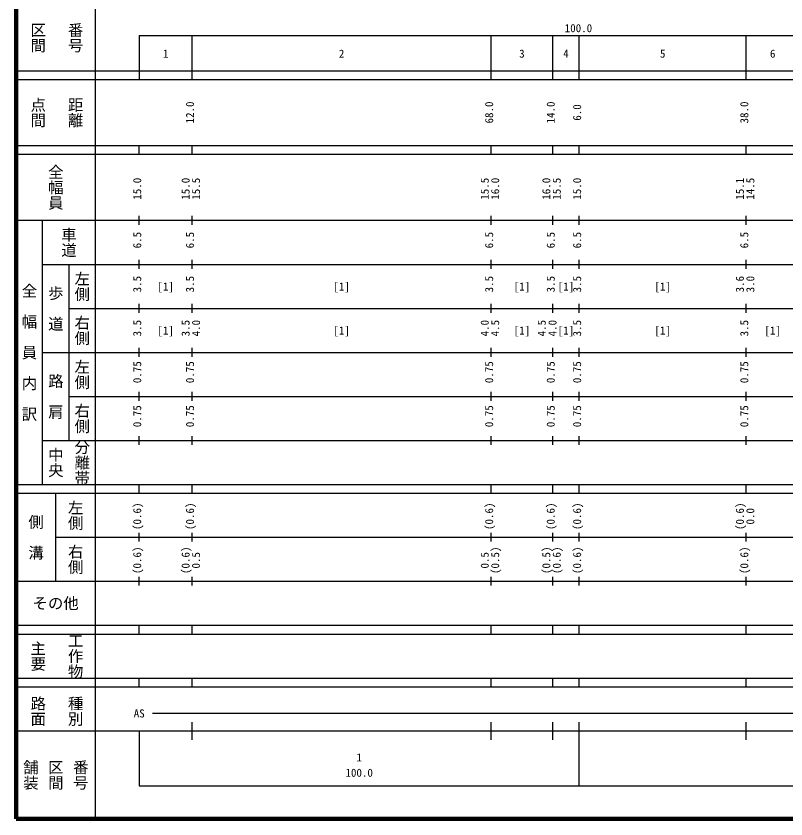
# Model space of a CAD drawing. Units: millimetres on the paper, enlarged 1000 times. Extents: x 40000 to 680000, y 20000 to 380000.
# Drawn here: x 40000 to 215014, y 20000 to 202409 of the extents above; entities that cross this region are included whole.
import ezdxf
from ezdxf.enums import TextEntityAlignment as Align

# ---------------------------------------------------------------- set-up
doc = ezdxf.new("R2010")
doc.units = ezdxf.units.MM
doc.header["$LTSCALE"] = 1000
doc.layers.add('M-TTL', color=2, linetype='Continuous', lineweight=140)
doc.layers.add('M-TTL-BAND', color=7, linetype='Continuous', lineweight=25)
doc.styles.add('@ＭＳ ゴシック', font='')
doc.styles.add('ＭＳ ゴシック', font='')
doc.styles.get('@ＭＳ ゴシック').set_extended_font_data('@MS Gothic')
doc.styles.get('ＭＳ ゴシック').set_extended_font_data('MS Gothic')

msp = doc.modelspace()

# ---------------------------------------------------------------- linework, layer by layer
at = {"layer": 'M-TTL'}
for p, q in [((40000, 380000), (40000, 20000)), ((40000, 20000), (680000, 20000))]:
    msp.add_line(p, q, dxfattribs=at)
at = {"layer": 'M-TTL-BAND'}
for p, q in [((58000, 370000), (58000, 20000)), ((68000, 198000), (579000, 198000)), ((68000, 198000), (68000, 188000)), ((80000, 188000), (80000, 198000)), ((148000, 188000), (148000, 198000)), ((162000, 188000), (162000, 198000)), ((168000, 188000), (168000, 198000)), ((206000, 188000), (206000, 198000)), ((40000, 190000), (579000, 190000)), ((40000, 188000), (579000, 188000)), ((40000, 173000), (579000, 173000)), ((68000, 171000), (68000, 173000)), ((80000, 171000), (80000, 173000)), ((148000, 171000), (148000, 173000)), ((162000, 171000), (162000, 173000)), ((168000, 171000), (168000, 173000)), ((206000, 171000), (206000, 173000)), ((40000, 171000), (579000, 171000)), ((68000, 155000), (68000, 157000)), ((80000, 155000), (80000, 157000)), ((148000, 155000), (148000, 157000)), ((162000, 155000), (162000, 157000)), ((168000, 155000), (168000, 157000)), ((206000, 155000), (206000, 157000)), ((40000, 156000), (579000, 156000)), ((46000, 96000), (46000, 156000)), ((46000, 146000), (579000, 146000)), ((52000, 146000), (52000, 106000)), ((68000, 145000), (68000, 147000)), ((80000, 145000), (80000, 147000)), ((148000, 145000), (148000, 147000)), ((162000, 145000), (162000, 147000)), ((168000, 145000), (168000, 147000)), ((206000, 145000), (206000, 147000)), ((68000, 135000), (68000, 137000)), ((80000, 135000), (80000, 137000)), ((148000, 135000), (148000, 137000)), ((162000, 135000), (162000, 137000)), ((168000, 135000), (168000, 137000)), ((206000, 135000), (206000, 137000)), ((52000, 136000), (579000, 136000)), ((46000, 126000), (579000, 126000)), ((68000, 125000), (68000, 127000)), ((80000, 125000), (80000, 127000)), ((148000, 125000), (148000, 127000)), ((162000, 125000), (162000, 127000)), ((168000, 125000), (168000, 127000)), ((206000, 125000), (206000, 127000)), ((68000, 115000), (68000, 117000)), ((80000, 115000), (80000, 117000)), ((148000, 115000), (148000, 117000)), ((162000, 115000), (162000, 117000)), ((168000, 115000), (168000, 117000)), ((206000, 115000), (206000, 117000)), ((52000, 116000), (579000, 116000)), ((46000, 106000), (579000, 106000)), ((68000, 105000), (68000, 107000)), ((80000, 105000), (80000, 107000)), ((148000, 105000), (148000, 107000)), ((162000, 105000), (162000, 107000)), ((168000, 105000), (168000, 107000)), ((206000, 105000), (206000, 107000)), ((40000, 96000), (579000, 96000)), ((68000, 94000), (68000, 96000)), ((80000, 94000), (80000, 96000)), ((148000, 94000), (148000, 96000)), ((162000, 94000), (162000, 96000)), ((168000, 94000), (168000, 96000)), ((206000, 94000), (206000, 96000)), ((40000, 94000), (579000, 94000)), ((49000, 94000), (49000, 74000)), ((49000, 84000), (579000, 84000)), ((68000, 83000), (68000, 85000)), ((80000, 83000), (80000, 85000)), ((148000, 83000), (148000, 85000)), ((162000, 83000), (162000, 85000)), ((168000, 83000), (168000, 85000)), ((206000, 83000), (206000, 85000)), ((68000, 73000), (68000, 75000)), ((80000, 73000), (80000, 75000)), ((148000, 73000), (148000, 75000)), ((162000, 73000), (162000, 75000)), ((168000, 73000), (168000, 75000)), ((206000, 73000), (206000, 75000)), ((40000, 74000), (579000, 74000)), ((40000, 64000), (579000, 64000)), ((68000, 62000), (68000, 64000)), ((80000, 62000), (80000, 64000)), ((148000, 62000), (148000, 64000)), ((162000, 62000), (162000, 64000)), ((168000, 62000), (168000, 64000)), ((206000, 62000), (206000, 64000)), ((40000, 62000), (579000, 62000)), ((40000, 52000), (579000, 52000)), ((68000, 50000), (68000, 52000)), ((80000, 50000), (80000, 52000)), ((148000, 50000), (148000, 52000)), ((162000, 50000), (162000, 52000)), ((168000, 50000), (168000, 52000)), ((206000, 50000), (206000, 52000)), ((40000, 50000), (579000, 50000)), ((71000, 44000), (565000, 44000)), ((80000, 38000), (80000, 42000)), ((148000, 38000), (148000, 42000)), ((162000, 38000), (162000, 42000)), ((168000, 27500), (168000, 42000)), ((206000, 38000), (206000, 42000)), ((40000, 40000), (579000, 40000)), ((68000, 40000), (68000, 27500)), ((68000, 27500), (579000, 27500))]:
    msp.add_line(p, q, dxfattribs=at)

# ---------------------------------------------------------------- texts
at = {"layer": 'M-TTL-BAND', "style": '@ＭＳ ゴシック'}
for s, p in [('番号', (53500, 197500)), ('区間', (45000, 197500)), ('点間', (45000, 180500)), ('距離', (53500, 180500)), ('全幅員', (49000, 163500)), ('車道', (52000, 151000)), ('左側', (55000, 141000)), ('全\u3000幅\u3000員\u3000内\u3000訳', (43000, 126000)), ('歩\u3000道', (49000, 136000)), ('右側', (55000, 131000)), ('左側', (55000, 121000)), ('路\u3000肩', (49000, 116000)), ('右側', (55000, 111000)), ('分離帯', (55000, 101000)), ('中央', (49000, 101000)), ('左側', (53500, 89000)), ('側\u3000溝', (44500, 84000)), ('右側', (53500, 79000)), ('主要', (45000, 57000)), ('工作物', (53500, 57000)), ('路面', (45000, 44500)), ('種別', (53500, 44500)), ('舗装', (43333, 30000)), ('区間', (49000, 30000)), ('番号', (54667, 30000))]:
    msp.add_text(s, height=2566, rotation=270, dxfattribs=at).set_placement(p, align=Align.MIDDLE_CENTER)
at = {"layer": 'M-TTL-BAND', "style": 'ＭＳ ゴシック'}
for s, p in [('100.0', (167844, 198195)), ('1', (74000, 192405)), ('2', (114000, 192405)), ('3', (155000, 192405)), ('4', (165000, 192405)), ('5', (187000, 192405)), ('6', (212000, 192405)), ('[1]', (74000, 139500)), ('[1]', (114000, 139500)), ('[1]', (155000, 139500)), ('[1]', (165000, 139500)), ('[1]', (187000, 139500)), ('[1]', (74000, 129500)), ('[1]', (114000, 129500)), ('[1]', (155000, 129500)), ('[1]', (165000, 129500)), ('[1]', (187000, 129500)), ('[1]', (212000, 129500)), ('AS', (68000, 42500)), ('1', (118000, 32523)), ('100.0', (118000, 29033))]:
    msp.add_text(s, height=1833, dxfattribs=at).set_placement(p, align=Align.BOTTOM_CENTER)
for s, p in [('12.0', (81000, 180500)), ('68.0', (149000, 180500)), ('14.0', (163000, 180500)), ('38.0', (207000, 180500)), ('6.0', (169000, 180500)), ('15.0', (69000, 163174)), ('15.0', (80000, 163174)), ('15.5', (82370, 163174)), ('15.5', (148000, 163174)), ('16.0', (150370, 163174)), ('16.0', (162000, 163174)), ('15.5', (164370, 163174)), ('15.0', (169000, 163174)), ('15.1', (206000, 163174)), ('14.5', (208370, 163174)), ('6.5', (69000, 151500)), ('6.5', (81000, 151500)), ('6.5', (149000, 151500)), ('6.5', (163000, 151500)), ('6.5', (169000, 151500)), ('6.5', (207000, 151500)), ('3.5', (69000, 141500)), ('3.5', (81000, 141500)), ('3.5', (149000, 141500)), ('3.5', (163000, 141500)), ('3.5', (169000, 141500)), ('3.6', (206000, 141500)), ('3.0', (208370, 141500)), ('3.5', (69000, 131500)), ('3.5', (80000, 131500)), ('4.0', (82370, 131500)), ('4.0', (148000, 131500)), ('4.5', (150370, 131500)), ('4.5', (160962, 131500)), ('4.0', (163411, 131500)), ('3.5', (169000, 131500)), ('3.5', (207000, 131500)), ('0.75', (69000, 121500)), ('0.75', (81000, 121500)), ('0.75', (149000, 121500)), ('0.75', (163000, 121500)), ('0.75', (169000, 121500)), ('0.75', (207000, 121500)), ('0.75', (69000, 111500)), ('0.75', (81000, 111500)), ('0.75', (149000, 111500)), ('0.75', (163000, 111500)), ('0.75', (169000, 111500)), ('0.75', (207000, 111500)), ('(0.6)', (69000, 88764)), ('(0.6)', (81000, 88764)), ('(0.6)', (149000, 88764)), ('(0.6)', (163000, 88764)), ('(0.6)', (169000, 88764)), ('(0.6)', (206000, 88764)), ('0.0', (208370, 88764)), ('(0.6)', (69000, 78764)), ('(0.6)', (80000, 78764)), ('0.5', (82370, 78764)), ('0.5', (148000, 78764)), ('(0.5)', (150370, 78764)), ('(0.5)', (162000, 78764)), ('(0.6)', (164370, 78764)), ('(0.6)', (169000, 78764)), ('(0.6)', (207000, 78764))]:
    msp.add_text(s, height=1833, rotation=90, dxfattribs=at).set_placement(p, align=Align.BOTTOM_CENTER)
msp.add_text('その他', height=2566, dxfattribs=at).set_placement((49000, 69000), align=Align.MIDDLE_CENTER)

doc.saveas('drawing.dxf')
